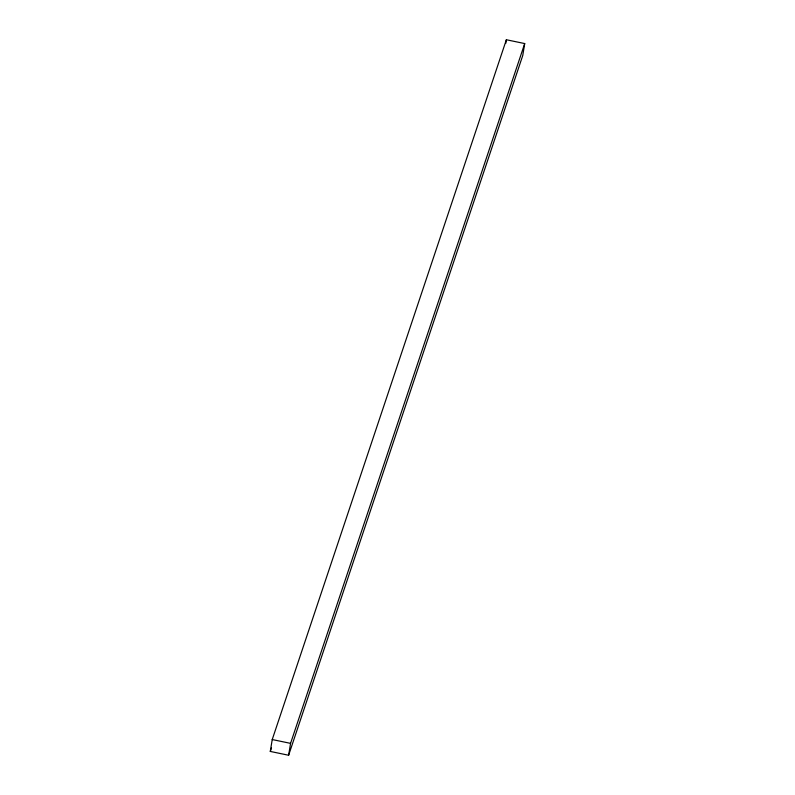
<?xml version="1.0" encoding="UTF-8"?>
<svg xmlns="http://www.w3.org/2000/svg" width="795" height="795" viewBox="0 0 795 795"><rect width="100%" height="100%" fill="white"/><g stroke="black" fill="none" stroke-linecap="round" stroke-linejoin="round"><path stroke-width="1.19" d="M270.29 751.434L272.228 739.549L506.375 39.75L524.71 43.566L522.772 55.451L288.625 755.25L270.29 751.434L271.473 747.906M288.625 755.25L290.563 743.365L524.71 43.566M505.799 43.318L506.375 39.75M272.228 739.549L290.563 743.365"/></g></svg>
